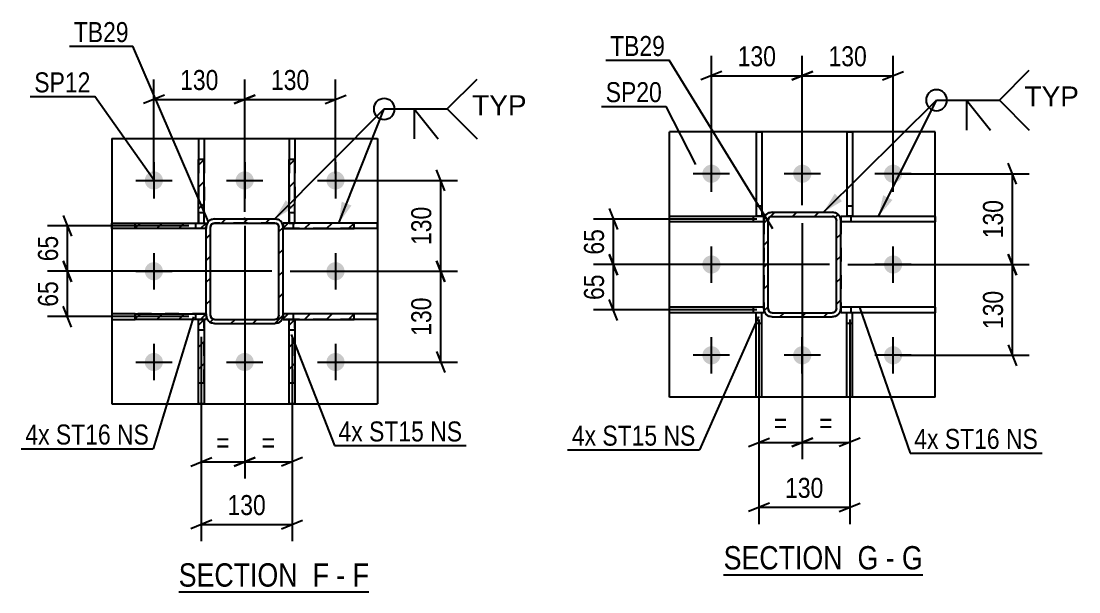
# Model space of a CAD drawing. Header units: millimetres. Extents: x 0 to 841, y 0 to 594.
# Drawn here: x 302.4 to 453.7, y 97.3 to 179 of the extents above; entities that cross this region are included whole.
import ezdxf

# ---------------------------------------------------------------- set-up
doc = ezdxf.new("R2010")
doc.units = ezdxf.units.MM
doc.linetypes.add('DXK_LINE_DOT2', pattern=[3.9198, 1.9599, -1.9599])
doc.linetypes.add('DXK_LINE_DOT3', pattern=[5.9187, 2.979, -0.9799, 0.9799, -0.9799])
doc.styles.add('Arial', font='arial.ttf', dxfattribs={"height": 0.2})
doc.styles.add('Arial Narrow', font='ARIALN.TTF', dxfattribs={"height": 0.2})

# ---------------------------------------------------------------- blocks, each defined once
blk = doc.blocks.new('Unknown-248143587-16 - 18441')
at = {"color": 6, "linetype": 'Continuous'}
blk.add_line((324.91, 97.29), (352.13, 97.29), dxfattribs=at)
at = {"color": 0, "linetype": 'Continuous'}
for points in [[(343.02, 98.04), (343.02, 101.54), (324.91, 101.54), (324.91, 98.04)], [(346.41, 98.04), (346.41, 101.54), (344.07, 101.54), (344.07, 98.04)], [(348.74, 98.04), (348.74, 101.54), (347.46, 101.54), (347.46, 98.04)], [(352.13, 98.04), (352.13, 101.54), (349.79, 101.54), (349.79, 98.04)]]:
    blk.add_wipeout(points, dxfattribs=at)
at = {"color": 7, "linetype": 'Continuous', "style": 'Arial Narrow'}
for s, p in [('SECTION ', (324.91, 98.04)), ('F', (344.07, 98.04)), ('F', (349.79, 98.04)), ('-', (347.46, 98.04))]:
    blk.add_text(s, height=3.34, dxfattribs=at).set_placement(p)
blk = doc.blocks.new('Unknown-248143587-17 - 3148')
at = {"color": 6, "linetype": 'Continuous'}
blk.add_line((402.9, 99.75), (431.4, 99.75), dxfattribs=at)
at = {"color": 0, "linetype": 'Continuous'}
for points in [[(421.01, 100.5), (421.01, 104), (402.9, 104), (402.9, 100.5)], [(425.04, 100.5), (425.04, 104), (422.06, 104), (422.06, 100.5)], [(427.37, 100.5), (427.37, 104), (426.09, 104), (426.09, 100.5)], [(431.4, 100.5), (431.4, 104), (428.42, 104), (428.42, 100.5)]]:
    blk.add_wipeout(points, dxfattribs=at)
at = {"color": 7, "linetype": 'Continuous', "style": 'Arial Narrow'}
for s, p in [('SECTION ', (402.9, 100.5)), ('G', (422.06, 100.5)), ('G', (428.42, 100.5)), ('-', (426.09, 100.5))]:
    blk.add_text(s, height=3.34, dxfattribs=at).set_placement(p)
blk = doc.blocks.new('Part-248143587-18472 - 18441')
at = {"linetype": 'Continuous'}
h = blk.add_hatch(dxfattribs=at)
h.set_pattern_fill('', scale=0.7, style=0, pattern_type=0)
h.set_pattern_definition([(45, (328.849, 150.1008), (-1.57154, 1.57154), [])])
h.paths.add_polyline_path([(328.85, 149.3), (328.85, 150.1), (318.69, 150.1), (318.69, 149.3)])
at = {"color": 2, "linetype": 'Continuous'}
for p, q in [((315.35, 149.3), (315.35, 150.1)), ((315.35, 150.1), (318.69, 150.1)), ((318.69, 150.1), (328.85, 150.1)), ((318.69, 149.3), (318.69, 150.1)), ((328.85, 150.1), (328.85, 149.3)), ((318.69, 149.3), (315.35, 149.3)), ((328.85, 149.3), (318.69, 149.3))]:
    blk.add_line(p, q, dxfattribs=at)
at = {"color": 7, "linetype": 'DXK_LINE_DOT2'}
for p, q in [((318.69, 150.1), (328.85, 150.1)), ((327.35, 149.3), (327.35, 150.1)), ((328.85, 150.1), (328.85, 149.3)), ((328.85, 149.3), (318.69, 149.3))]:
    blk.add_line(p, q, dxfattribs=at)
blk = doc.blocks.new('Part-248143587-18464 - 18441')
at = {"linetype": 'Continuous'}
h = blk.add_hatch(dxfattribs=at)
h.set_pattern_fill('', scale=0.7, style=0, pattern_type=0)
h.set_pattern_definition([(45, (339.849, 136.898), (-1.57154, 1.57154), [])])
h.paths.add_polyline_path([(339.76, 136.44), (339.85, 136.9), (339.85, 149.5), (339.76, 149.96), (339.5, 150.35), (339.11, 150.61), (338.65, 150.7), (330.05, 150.7), (329.59, 150.61), (329.2, 150.35), (328.94, 149.96), (328.85, 149.5), (328.85, 136.9), (328.94, 136.44), (329.2, 136.05), (329.59, 135.79), (330.05, 135.7), (338.65, 135.7), (339.11, 135.79), (339.5, 136.05)])
h.paths.add_polyline_path([(338.88, 136.34), (338.65, 136.3), (330.05, 136.3), (329.82, 136.34), (329.62, 136.47), (329.49, 136.67), (329.45, 136.9), (329.45, 149.5), (329.49, 149.73), (329.62, 149.92), (329.82, 150.05), (330.05, 150.1), (338.65, 150.1), (338.88, 150.05), (339.07, 149.92), (339.2, 149.73), (339.25, 149.5), (339.25, 136.9), (339.2, 136.67), (339.07, 136.47)])
blk.add_hatch(color=246, dxfattribs=at).paths.add_polyline_path([(334.35, 150.6, -1), (334.35, 150.8, -1)])
at = {"color": 7, "linetype": 'DXK_LINE_DOT2'}
for p, q in [((328.85, 149.5), (328.94, 149.96)), ((329.62, 149.92), (329.49, 149.73)), ((329.59, 150.61), (330.05, 150.7)), ((329.82, 150.05), (329.62, 149.92)), ((330.05, 150.1), (329.82, 150.05)), ((330.05, 150.7), (338.65, 150.7)), ((338.65, 150.1), (330.05, 150.1)), ((338.65, 150.7), (339.11, 150.61)), ((338.88, 150.05), (338.65, 150.1)), ((339.07, 149.92), (338.88, 150.05)), ((339.2, 149.73), (339.07, 149.92)), ((339.76, 149.96), (339.85, 149.5)), ((328.85, 136.9), (328.85, 149.5)), ((329.49, 149.73), (329.45, 149.5)), ((329.45, 136.9), (329.45, 149.5)), ((339.25, 149.5), (339.2, 149.73)), ((339.25, 136.9), (339.25, 149.5)), ((339.85, 136.9), (339.85, 149.5)), ((328.94, 136.44), (328.85, 136.9)), ((329.45, 136.9), (329.49, 136.67)), ((329.49, 136.67), (329.62, 136.47)), ((329.62, 136.47), (329.82, 136.34)), ((329.82, 136.34), (330.05, 136.3)), ((330.05, 136.3), (338.65, 136.3)), ((338.65, 136.3), (338.88, 136.34)), ((338.88, 136.34), (339.07, 136.47)), ((339.07, 136.47), (339.2, 136.67)), ((339.2, 136.67), (339.25, 136.9)), ((339.85, 136.9), (339.76, 136.44)), ((330.05, 135.7), (329.59, 135.79)), ((330.05, 135.7), (338.65, 135.7)), ((339.11, 135.79), (338.65, 135.7))]:
    blk.add_line(p, q, dxfattribs=at)
at = {"color": 2, "linetype": 'Continuous'}
for p, q in [((328.94, 149.96), (328.85, 149.5)), ((329.49, 149.73), (329.62, 149.92)), ((330.05, 150.7), (329.59, 150.61)), ((329.62, 149.92), (329.82, 150.05)), ((329.82, 150.05), (330.05, 150.1)), ((330.05, 150.7), (338.65, 150.7)), ((330.05, 150.1), (338.65, 150.1)), ((339.11, 150.61), (338.65, 150.7)), ((338.65, 150.1), (338.88, 150.05)), ((338.88, 150.05), (339.07, 149.92)), ((339.07, 149.92), (339.2, 149.73)), ((339.85, 149.5), (339.76, 149.96)), ((328.85, 136.9), (328.85, 149.5)), ((329.45, 149.5), (329.49, 149.73)), ((329.45, 136.9), (329.45, 149.5)), ((339.2, 149.73), (339.25, 149.5)), ((339.25, 136.9), (339.25, 149.5)), ((339.85, 136.9), (339.85, 149.5)), ((328.85, 136.9), (328.94, 136.44)), ((329.49, 136.67), (329.45, 136.9)), ((329.62, 136.47), (329.49, 136.67)), ((329.82, 136.34), (329.62, 136.47)), ((330.05, 136.3), (329.82, 136.34)), ((330.05, 136.3), (338.65, 136.3)), ((338.88, 136.34), (338.65, 136.3)), ((339.07, 136.47), (338.88, 136.34)), ((339.2, 136.67), (339.07, 136.47)), ((339.25, 136.9), (339.2, 136.67)), ((339.76, 136.44), (339.85, 136.9)), ((329.59, 135.79), (330.05, 135.7)), ((330.05, 135.7), (338.65, 135.7)), ((338.65, 135.7), (339.11, 135.79))]:
    blk.add_line(p, q, dxfattribs=at)
at = {"color": 246, "linetype": 'DXK_LINE_DOT2'}
blk.add_line((334.35, 150.7), (334.35, 150.7), dxfattribs=at)
at = {"color": 7, "linetype": 'DXK_LINE_DOT3'}
blk.add_line((334.35, 143.2), (334.35, 143.2), dxfattribs=at)
at = {"color": 246, "linetype": 'Continuous'}
blk.add_circle((334.35, 150.7), 0.1, dxfattribs=at)
at = {"color": 7, "linetype": 'DXK_LINE_DOT2'}
for centre, start, end in [((330.05, 149.5), 112.5, 157.5), ((338.65, 149.5), 22.5, 67.5), ((330.05, 136.9), 202.5, 247.5), ((338.65, 136.9), 292.5, 337.5)]:
    blk.add_arc(centre, 1.2, start, end, dxfattribs=at)
at = {"color": 2, "linetype": 'Continuous'}
for centre, start, end in [((330.05, 149.5), 112.5, 157.5), ((338.65, 149.5), 22.5, 67.5), ((330.05, 136.9), 202.5, 247.5), ((338.65, 136.9), 292.5, 337.5)]:
    blk.add_arc(centre, 1.2, start, end, dxfattribs=at)
blk = doc.blocks.new('Part-248143587-18467 - 18441')
at = {"linetype": 'Continuous'}
h = blk.add_hatch(dxfattribs=at)
h.set_pattern_fill('', scale=0.7, style=0, pattern_type=0)
h.set_pattern_definition([(45, (328.5334, 136.2902), (-1.57154, 1.57154), [])])
h.paths.add_polyline_path([(328.53, 127.19), (328.53, 136.29), (327.73, 136.29), (327.73, 127.19)])
at = {"color": 7, "linetype": 'DXK_LINE_DOT2'}
for p, q in [((327.73, 134.79), (327.73, 136.29)), ((327.73, 136.29), (328.53, 136.29)), ((328.53, 127.19), (328.53, 136.29)), ((327.73, 134.79), (328.53, 134.79)), ((327.73, 127.19), (327.73, 134.79))]:
    blk.add_line(p, q, dxfattribs=at)
at = {"color": 2, "linetype": 'Continuous'}
for p, q in [((327.73, 127.19), (327.73, 136.29)), ((327.73, 136.29), (328.53, 136.29)), ((328.53, 136.29), (328.53, 127.19)), ((327.73, 124.2), (327.73, 127.19)), ((328.53, 127.19), (327.73, 127.19)), ((328.53, 127.19), (328.53, 124.2)), ((328.53, 124.2), (327.73, 124.2))]:
    blk.add_line(p, q, dxfattribs=at)
blk = doc.blocks.new('Part-248143587-18468 - 18441')
at = {"linetype": 'Continuous'}
h = blk.add_hatch(dxfattribs=at)
h.set_pattern_fill('', scale=0.7, style=0, pattern_type=0)
h.set_pattern_definition([(45, (341.5328, 136.2902), (-1.57154, 1.57154), [])])
h.paths.add_polyline_path([(341.53, 127.19), (341.53, 136.29), (340.73, 136.29), (340.73, 127.19)])
at = {"color": 7, "linetype": 'DXK_LINE_DOT2'}
for p, q in [((340.73, 134.79), (340.73, 136.29)), ((340.73, 136.29), (341.53, 136.29)), ((341.53, 127.19), (341.53, 136.29)), ((340.73, 134.79), (341.53, 134.79)), ((340.73, 127.19), (340.73, 134.79))]:
    blk.add_line(p, q, dxfattribs=at)
at = {"color": 2, "linetype": 'Continuous'}
for p, q in [((340.73, 127.19), (340.73, 136.29)), ((340.73, 136.29), (341.53, 136.29)), ((341.53, 136.29), (341.53, 127.19)), ((340.73, 124.2), (340.73, 127.19)), ((341.53, 127.19), (340.73, 127.19)), ((341.53, 127.19), (341.53, 124.2)), ((341.53, 124.2), (340.73, 124.2))]:
    blk.add_line(p, q, dxfattribs=at)
blk = doc.blocks.new('Part-248143587-18469 - 18441')
at = {"linetype": 'Continuous'}
h = blk.add_hatch(dxfattribs=at)
h.set_pattern_fill('', scale=0.7, style=0, pattern_type=0)
h.set_pattern_definition([(45, (328.5338, 159.2023), (-1.57154, 1.57154), [])])
h.paths.add_polyline_path([(328.53, 150.09), (328.53, 159.2), (327.73, 159.2), (327.73, 150.09)])
at = {"color": 2, "linetype": 'Continuous'}
for p, q in [((327.73, 162.2), (327.73, 159.2)), ((327.73, 162.2), (328.53, 162.2)), ((328.53, 162.2), (328.53, 159.2)), ((327.73, 150.09), (327.73, 159.2)), ((328.53, 159.2), (327.73, 159.2)), ((328.53, 150.09), (328.53, 159.2)), ((327.73, 150.09), (328.53, 150.09))]:
    blk.add_line(p, q, dxfattribs=at)
at = {"color": 7, "linetype": 'DXK_LINE_DOT2'}
for p, q in [((327.73, 159.2), (327.73, 150.09)), ((328.53, 159.2), (328.53, 151.59)), ((327.73, 151.59), (328.53, 151.59)), ((328.53, 150.09), (328.53, 151.59)), ((327.73, 150.09), (328.53, 150.09))]:
    blk.add_line(p, q, dxfattribs=at)
blk = doc.blocks.new('Part-248143587-18470 - 18441')
at = {"linetype": 'Continuous'}
h = blk.add_hatch(dxfattribs=at)
h.set_pattern_fill('', scale=0.7, style=0, pattern_type=0)
h.set_pattern_definition([(45, (341.5332, 159.2023), (-1.57154, 1.57154), [])])
h.paths.add_polyline_path([(341.53, 150.09), (341.53, 159.2), (340.73, 159.2), (340.73, 150.09)])
at = {"color": 2, "linetype": 'Continuous'}
for p, q in [((340.73, 162.2), (340.73, 159.2)), ((340.73, 162.2), (341.53, 162.2)), ((341.53, 162.2), (341.53, 159.2)), ((340.73, 150.09), (340.73, 159.2)), ((341.53, 159.2), (340.73, 159.2)), ((341.53, 150.09), (341.53, 159.2)), ((340.73, 150.09), (341.53, 150.09))]:
    blk.add_line(p, q, dxfattribs=at)
at = {"color": 7, "linetype": 'DXK_LINE_DOT2'}
for p, q in [((340.73, 159.2), (340.73, 150.09)), ((341.53, 159.2), (341.53, 151.59)), ((340.73, 151.59), (341.53, 151.59)), ((341.53, 150.09), (341.53, 151.59)), ((340.73, 150.09), (341.53, 150.09))]:
    blk.add_line(p, q, dxfattribs=at)
blk = doc.blocks.new('Part-248143587-18471 - 18441')
at = {"linetype": 'Continuous'}
h = blk.add_hatch(dxfattribs=at)
h.set_pattern_fill('', scale=0.7, style=0, pattern_type=0)
h.set_pattern_definition([(45, (328.849, 137.1008), (-1.57154, 1.57154), [])])
h.paths.add_polyline_path([(328.85, 136.3), (328.85, 137.1), (318.69, 137.1), (318.69, 136.3)])
at = {"color": 2, "linetype": 'Continuous'}
for p, q in [((318.69, 137.1), (315.35, 137.1)), ((315.35, 137.1), (315.35, 136.3)), ((315.35, 136.3), (318.69, 136.3)), ((318.69, 137.1), (328.85, 137.1)), ((318.69, 136.3), (318.69, 137.1)), ((328.85, 136.3), (318.69, 136.3)), ((328.85, 137.1), (328.85, 136.3))]:
    blk.add_line(p, q, dxfattribs=at)
at = {"color": 7, "linetype": 'DXK_LINE_DOT2'}
for p, q in [((328.85, 137.1), (318.69, 137.1)), ((328.85, 136.3), (318.69, 136.3)), ((327.35, 136.3), (327.35, 137.1)), ((328.85, 137.1), (328.85, 136.3))]:
    blk.add_line(p, q, dxfattribs=at)
blk = doc.blocks.new('Part-248143587-18473 - 18441')
at = {"linetype": 'Continuous'}
h = blk.add_hatch(dxfattribs=at)
h.set_pattern_fill('', scale=0.7, style=0, pattern_type=0)
h.set_pattern_definition([(45, (350.0064, 137.1005), (-1.57154, 1.57154), [])])
h.paths.add_polyline_path([(350.01, 136.3), (350.01, 137.1), (339.85, 137.1), (339.85, 136.3)])
at = {"color": 7, "linetype": 'DXK_LINE_DOT2'}
for p, q in [((350.01, 137.1), (339.85, 137.1)), ((339.85, 137.1), (339.85, 136.3)), ((350.01, 136.3), (339.85, 136.3)), ((341.35, 136.3), (341.35, 137.1))]:
    blk.add_line(p, q, dxfattribs=at)
at = {"color": 2, "linetype": 'Continuous'}
for p, q in [((350.01, 137.1), (339.85, 137.1)), ((339.85, 137.1), (339.85, 136.3)), ((339.85, 136.3), (350.01, 136.3)), ((353.35, 137.1), (350.01, 137.1)), ((350.01, 136.3), (350.01, 137.1)), ((353.35, 136.3), (350.01, 136.3)), ((353.35, 136.3), (353.35, 137.1))]:
    blk.add_line(p, q, dxfattribs=at)
blk = doc.blocks.new('Part-248143587-18474 - 18441')
at = {"linetype": 'Continuous'}
h = blk.add_hatch(dxfattribs=at)
h.set_pattern_fill('', scale=0.7, style=0, pattern_type=0)
h.set_pattern_definition([(45, (350.0064, 150.1005), (-1.57154, 1.57154), [])])
h.paths.add_polyline_path([(350.01, 149.3), (350.01, 150.1), (339.85, 150.1), (339.85, 149.3)])
at = {"color": 7, "linetype": 'DXK_LINE_DOT2'}
for p, q in [((350.01, 150.1), (339.85, 150.1)), ((339.85, 150.1), (339.85, 149.3)), ((341.35, 149.3), (341.35, 150.1)), ((350.01, 149.3), (339.85, 149.3))]:
    blk.add_line(p, q, dxfattribs=at)
at = {"color": 2, "linetype": 'Continuous'}
for p, q in [((350.01, 150.1), (339.85, 150.1)), ((339.85, 150.1), (339.85, 149.3)), ((353.35, 150.1), (350.01, 150.1)), ((350.01, 149.3), (350.01, 150.1)), ((353.35, 149.3), (353.35, 150.1)), ((339.85, 149.3), (350.01, 149.3)), ((353.35, 149.3), (350.01, 149.3))]:
    blk.add_line(p, q, dxfattribs=at)
blk = doc.blocks.new('Part-248143587-18476 - 18441')
at = {"color": 2, "linetype": 'Continuous'}
for p, q in [((315.35, 162.2), (353.35, 162.2)), ((315.35, 162.2), (315.35, 124.2)), ((353.35, 162.2), (353.35, 124.2)), ((315.35, 124.2), (353.35, 124.2))]:
    blk.add_line(p, q, dxfattribs=at)
blk = doc.blocks.new('Bolt-248143587-18565 - 18441')
at = {"linetype": 'Continuous'}
for points in [[(322.65, 156.2, -1), (320.05, 156.2, -1)], [(335.65, 156.2, -1), (333.05, 156.2, -1)], [(348.65, 156.2, -1), (346.05, 156.2, -1)], [(322.65, 143.2, -1), (320.05, 143.2, -1)], [(348.65, 143.2, -1), (346.05, 143.2, -1)], [(322.65, 130.2, -1), (320.05, 130.2, -1)], [(335.65, 130.2, -1), (333.05, 130.2, -1)], [(348.65, 130.2, -1), (346.05, 130.2, -1)]]:
    blk.add_hatch(color=1, dxfattribs=at).paths.add_polyline_path(points)
at = {"color": 1, "linetype": 'Continuous'}
for p, q in [((321.35, 158.8), (321.35, 153.6)), ((334.35, 158.8), (334.35, 153.6)), ((347.35, 158.8), (347.35, 153.6)), ((318.75, 156.2), (323.95, 156.2)), ((331.75, 156.2), (336.95, 156.2)), ((344.75, 156.2), (349.95, 156.2)), ((321.35, 145.8), (321.35, 140.6)), ((347.35, 145.8), (347.35, 140.6)), ((318.75, 143.2), (323.95, 143.2)), ((344.75, 143.2), (349.95, 143.2)), ((321.35, 132.8), (321.35, 127.6)), ((334.35, 132.8), (334.35, 127.6)), ((347.35, 132.8), (347.35, 127.6)), ((318.75, 130.2), (323.95, 130.2)), ((331.75, 130.2), (336.95, 130.2)), ((344.75, 130.2), (349.95, 130.2))]:
    blk.add_line(p, q, dxfattribs=at)
blk = doc.blocks.new('Part-248143587-3192 - 3148')
at = {"color": 2, "linetype": 'Continuous'}
for p, q in [((420.54, 125.17), (420.54, 137.27)), ((420.54, 137.27), (421.34, 137.27)), ((421.34, 125.17), (421.34, 137.27)), ((420.54, 125.16), (420.54, 125.16)), ((421.34, 125.16), (420.54, 125.16)), ((421.34, 125.16), (421.34, 125.16))]:
    blk.add_line(p, q, dxfattribs=at)
at = {"color": 7, "linetype": 'DXK_LINE_DOT2'}
for p, q in [((420.54, 135.77), (421.34, 135.77)), ((420.54, 125.16), (420.54, 125.17)), ((421.34, 125.16), (421.34, 125.17))]:
    blk.add_line(p, q, dxfattribs=at)
blk = doc.blocks.new('Bolt-248143587-3152 - 3148')
at = {"linetype": 'Continuous'}
for points in [[(399.85, 157.16, -1), (402.45, 157.16, -1)], [(412.85, 157.16, -1), (415.45, 157.16, -1)], [(425.85, 157.16, -1), (428.45, 157.16, -1)], [(399.85, 144.16, -1), (402.45, 144.16, -1)], [(425.85, 144.16, -1), (428.45, 144.16, -1)], [(399.85, 131.16, -1), (402.45, 131.16, -1)], [(412.85, 131.16, -1), (415.45, 131.16, -1)], [(425.85, 131.16, -1), (428.45, 131.16, -1)]]:
    blk.add_hatch(color=1, dxfattribs=at).paths.add_polyline_path(points)
at = {"color": 1, "linetype": 'Continuous'}
for p, q in [((401.15, 154.56), (401.15, 159.76)), ((414.15, 154.56), (414.15, 159.76)), ((427.15, 154.56), (427.15, 159.76)), ((403.75, 157.16), (398.55, 157.16)), ((416.75, 157.16), (411.55, 157.16)), ((429.75, 157.16), (424.55, 157.16)), ((401.15, 141.56), (401.15, 146.76)), ((427.15, 141.56), (427.15, 146.76)), ((403.75, 144.16), (398.55, 144.16)), ((429.75, 144.16), (424.55, 144.16)), ((401.15, 128.56), (401.15, 133.76)), ((414.15, 128.56), (414.15, 133.76)), ((427.15, 128.56), (427.15, 133.76)), ((403.75, 131.16), (398.55, 131.16)), ((416.75, 131.16), (411.55, 131.16)), ((429.75, 131.16), (424.55, 131.16))]:
    blk.add_line(p, q, dxfattribs=at)
blk = doc.blocks.new('Part-248143587-3187 - 3148')
at = {"color": 7, "linetype": 'DXK_LINE_DOT2'}
for p, q in [((395.15, 150.26), (395.15, 151.06)), ((395.15, 151.06), (395.16, 151.06)), ((395.16, 151.06), (395.15, 151.06)), ((395.16, 150.26), (395.15, 150.26)), ((395.15, 150.26), (395.16, 150.26)), ((407.15, 150.26), (407.15, 151.06)), ((408.65, 150.46), (408.65, 150.26))]:
    blk.add_line(p, q, dxfattribs=at)
at = {"color": 2, "linetype": 'Continuous'}
for p, q in [((408.65, 151.06), (395.16, 151.06)), ((408.65, 150.26), (395.16, 150.26)), ((408.65, 150.46), (408.65, 151.06))]:
    blk.add_line(p, q, dxfattribs=at)
blk = doc.blocks.new('Part-248143587-3175 - 3148')
at = {"color": 2, "linetype": 'Continuous'}
for p, q in [((395.15, 125.16), (395.15, 163.16)), ((433.15, 163.16), (395.15, 163.16)), ((433.15, 125.16), (433.15, 163.16)), ((433.15, 125.16), (395.15, 125.16))]:
    blk.add_line(p, q, dxfattribs=at)
blk = doc.blocks.new('Part-248143587-3180 - 3148')
at = {"color": 2, "linetype": 'Continuous'}
for p, q in [((433.14, 138.06), (419.65, 138.06)), ((419.65, 137.87), (419.65, 137.26)), ((420.54, 137.26), (419.65, 137.26)), ((433.14, 137.26), (421.34, 137.26))]:
    blk.add_line(p, q, dxfattribs=at)
at = {"color": 7, "linetype": 'DXK_LINE_DOT2'}
for p, q in [((419.65, 138.06), (419.65, 137.87)), ((421.15, 137.26), (421.15, 138.06)), ((433.14, 138.06), (433.15, 138.06)), ((433.15, 138.06), (433.14, 138.06)), ((433.15, 138.06), (433.15, 137.26)), ((421.34, 137.26), (420.54, 137.26)), ((433.15, 137.26), (433.14, 137.26)), ((433.15, 137.26), (433.14, 137.26))]:
    blk.add_line(p, q, dxfattribs=at)
blk = doc.blocks.new('Part-248143587-3185 - 3148')
at = {"color": 2, "linetype": 'Continuous'}
for p, q in [((433.14, 151.06), (419.65, 151.06)), ((419.65, 151.06), (419.65, 150.46)), ((433.14, 150.26), (419.65, 150.26))]:
    blk.add_line(p, q, dxfattribs=at)
at = {"color": 7, "linetype": 'DXK_LINE_DOT2'}
for p, q in [((419.65, 150.46), (419.65, 150.26)), ((421.15, 150.26), (421.15, 151.06)), ((433.14, 151.06), (433.15, 151.06)), ((433.15, 151.06), (433.14, 151.06)), ((433.15, 150.26), (433.14, 150.26)), ((433.15, 150.26), (433.14, 150.26)), ((433.15, 151.06), (433.15, 150.26))]:
    blk.add_line(p, q, dxfattribs=at)
blk = doc.blocks.new('Part-248143587-3186 - 3148')
at = {"color": 7, "linetype": 'DXK_LINE_DOT2'}
for p, q in [((395.15, 137.26), (395.15, 138.06)), ((395.15, 138.06), (395.16, 138.06)), ((395.16, 138.06), (395.15, 138.06)), ((407.15, 137.26), (407.15, 138.06)), ((408.65, 137.86), (408.65, 138.06)), ((395.15, 137.26), (395.16, 137.26)), ((395.16, 137.26), (395.15, 137.26)), ((408.34, 137.26), (407.54, 137.26))]:
    blk.add_line(p, q, dxfattribs=at)
at = {"color": 2, "linetype": 'Continuous'}
for p, q in [((408.65, 138.06), (395.16, 138.06)), ((408.65, 137.86), (408.65, 137.26)), ((407.54, 137.26), (395.16, 137.26)), ((408.65, 137.26), (408.34, 137.26))]:
    blk.add_line(p, q, dxfattribs=at)
blk = doc.blocks.new('Part-248143587-3193 - 3148')
at = {"color": 2, "linetype": 'Continuous'}
for p, q in [((407.54, 125.17), (407.54, 137.27)), ((407.54, 137.27), (408.34, 137.27)), ((408.34, 125.17), (408.34, 137.27)), ((407.54, 125.16), (407.54, 125.16)), ((408.34, 125.16), (407.54, 125.16)), ((408.34, 125.16), (408.34, 125.16))]:
    blk.add_line(p, q, dxfattribs=at)
at = {"color": 7, "linetype": 'DXK_LINE_DOT2'}
for p, q in [((407.54, 135.77), (408.34, 135.77)), ((407.54, 125.16), (407.54, 125.17)), ((408.34, 125.16), (408.34, 125.17))]:
    blk.add_line(p, q, dxfattribs=at)
blk = doc.blocks.new('Part-248143587-3198 - 3148')
at = {"color": 7, "linetype": 'DXK_LINE_DOT2'}
for p, q in [((420.54, 163.15), (420.54, 163.16)), ((420.54, 163.16), (421.34, 163.16)), ((420.54, 163.16), (420.54, 163.15)), ((421.34, 163.15), (421.34, 163.16)), ((421.34, 163.16), (421.34, 163.15)), ((420.54, 152.57), (421.34, 152.57))]:
    blk.add_line(p, q, dxfattribs=at)
at = {"color": 2, "linetype": 'Continuous'}
for p, q in [((420.54, 163.15), (420.54, 151.07)), ((421.34, 163.15), (421.34, 151.07)), ((421.34, 151.07), (420.54, 151.07))]:
    blk.add_line(p, q, dxfattribs=at)
blk = doc.blocks.new('Part-248143587-3199 - 3148')
at = {"color": 7, "linetype": 'DXK_LINE_DOT2'}
for p, q in [((407.54, 163.15), (407.54, 163.16)), ((407.54, 163.16), (408.34, 163.16)), ((407.54, 163.16), (407.54, 163.15)), ((408.34, 163.15), (408.34, 163.16)), ((408.34, 163.16), (408.34, 163.15)), ((407.54, 152.57), (408.34, 152.57))]:
    blk.add_line(p, q, dxfattribs=at)
at = {"color": 2, "linetype": 'Continuous'}
for p, q in [((407.54, 163.15), (407.54, 151.07)), ((408.34, 163.15), (408.34, 151.07)), ((408.34, 151.07), (407.54, 151.07))]:
    blk.add_line(p, q, dxfattribs=at)
blk = doc.blocks.new('Part-248143587-3223 - 3148')
at = {"linetype": 'Continuous'}
h = blk.add_hatch(dxfattribs=at)
h.set_pattern_fill('', scale=0.7, style=0, pattern_type=0)
h.set_pattern_definition([(45, (419.3003, 151.3106), (-1.57154, 1.57154), [])])
h.paths.add_polyline_path([(419.56, 150.92), (419.3, 151.31), (418.91, 151.57), (418.45, 151.66), (409.85, 151.66), (409.39, 151.57), (409, 151.31), (408.74, 150.92), (408.65, 150.46), (408.65, 137.86), (408.74, 137.4), (409, 137.01), (409.39, 136.75), (409.85, 136.66), (418.45, 136.66), (418.91, 136.75), (419.3, 137.01), (419.56, 137.4), (419.65, 137.86), (419.65, 150.46)])
h.paths.add_polyline_path([(419.05, 137.86), (419.01, 137.63), (418.88, 137.44), (418.68, 137.31), (418.45, 137.26), (409.85, 137.26), (409.62, 137.31), (409.43, 137.44), (409.3, 137.63), (409.25, 137.86), (409.25, 150.46), (409.3, 150.69), (409.43, 150.89), (409.62, 151.02), (409.85, 151.06), (418.45, 151.06), (418.68, 151.02), (418.88, 150.89), (419.01, 150.69), (419.05, 150.46)])
at = {"color": 7, "linetype": 'DXK_LINE_DOT2'}
for p, q in [((409.39, 151.57), (409.85, 151.66)), ((409.85, 151.66), (418.45, 151.66)), ((418.45, 151.66), (418.91, 151.57)), ((408.65, 150.46), (408.74, 150.92)), ((408.65, 150.46), (408.65, 137.86)), ((409.3, 150.69), (409.25, 150.46)), ((409.25, 137.86), (409.25, 150.46)), ((409.43, 150.89), (409.3, 150.69)), ((409.62, 151.02), (409.43, 150.89)), ((409.85, 151.06), (409.62, 151.02)), ((409.85, 151.06), (418.45, 151.06)), ((418.68, 151.02), (418.45, 151.06)), ((418.88, 150.89), (418.68, 151.02)), ((419.01, 150.69), (418.88, 150.89)), ((419.05, 150.46), (419.01, 150.69)), ((419.05, 137.86), (419.05, 150.46)), ((419.56, 150.92), (419.65, 150.46)), ((419.65, 150.46), (419.65, 137.86)), ((408.74, 137.4), (408.65, 137.86)), ((409.25, 137.86), (409.3, 137.63)), ((419.01, 137.63), (419.05, 137.86)), ((419.65, 137.86), (419.56, 137.4)), ((409.3, 137.63), (409.43, 137.44)), ((409.85, 136.66), (409.39, 136.75)), ((409.43, 137.44), (409.62, 137.31)), ((409.62, 137.31), (409.85, 137.26)), ((409.85, 137.26), (418.45, 137.26)), ((409.85, 136.66), (418.45, 136.66)), ((418.45, 137.26), (418.68, 137.31)), ((418.91, 136.75), (418.45, 136.66)), ((418.68, 137.31), (418.88, 137.44)), ((418.88, 137.44), (419.01, 137.63))]:
    blk.add_line(p, q, dxfattribs=at)
at = {"color": 2, "linetype": 'Continuous'}
for p, q in [((409.85, 151.66), (409.39, 151.57)), ((409.85, 151.66), (418.45, 151.66)), ((418.91, 151.57), (418.45, 151.66)), ((408.74, 150.92), (408.65, 150.46)), ((408.65, 137.86), (408.65, 150.46)), ((409.25, 150.46), (409.3, 150.69)), ((409.25, 137.86), (409.25, 150.46)), ((409.3, 150.69), (409.43, 150.89)), ((409.43, 150.89), (409.62, 151.02)), ((409.62, 151.02), (409.85, 151.06)), ((409.85, 151.06), (418.45, 151.06)), ((418.45, 151.06), (418.68, 151.02)), ((418.68, 151.02), (418.88, 150.89)), ((418.88, 150.89), (419.01, 150.69)), ((419.01, 150.69), (419.05, 150.46)), ((419.05, 137.86), (419.05, 150.46)), ((419.65, 150.46), (419.56, 150.92)), ((419.65, 137.86), (419.65, 150.46)), ((408.65, 137.86), (408.74, 137.4)), ((409.3, 137.63), (409.25, 137.86)), ((419.05, 137.86), (419.01, 137.63)), ((419.56, 137.4), (419.65, 137.86)), ((409.43, 137.44), (409.3, 137.63)), ((409.39, 136.75), (409.85, 136.66)), ((409.62, 137.31), (409.43, 137.44)), ((409.85, 137.26), (409.62, 137.31)), ((409.85, 137.26), (418.45, 137.26)), ((409.85, 136.66), (418.45, 136.66)), ((418.68, 137.31), (418.45, 137.26)), ((418.45, 136.66), (418.91, 136.75)), ((418.88, 137.44), (418.68, 137.31)), ((419.01, 137.63), (418.88, 137.44))]:
    blk.add_line(p, q, dxfattribs=at)
at = {"color": 7, "linetype": 'DXK_LINE_DOT3'}
blk.add_line((414.15, 144.16), (414.15, 144.16), dxfattribs=at)
at = {"color": 7, "linetype": 'DXK_LINE_DOT2'}
for centre, start, end in [((409.85, 150.46), 112.5, 157.5), ((418.45, 150.46), 22.5, 67.5), ((409.85, 137.86), 202.5, 247.5), ((418.45, 137.86), 292.5, 337.5)]:
    blk.add_arc(centre, 1.2, start, end, dxfattribs=at)
at = {"color": 2, "linetype": 'Continuous'}
for centre, start, end in [((409.85, 150.46), 112.5, 157.5), ((418.45, 150.46), 22.5, 67.5), ((409.85, 137.86), 202.5, 247.5), ((418.45, 137.86), 292.5, 337.5)]:
    blk.add_arc(centre, 1.2, start, end, dxfattribs=at)
blk = doc.blocks.new('StraightDimension-248143587-19122 - 18441')
at = {"color": 7, "linetype": 'Continuous'}
for p, q in [((328.13, 133.79), (328.13, 104.54)), ((341.13, 133.79), (341.13, 104.54)), ((329.63, 107.54), (326.63, 106.34)), ((339.63, 106.34), (342.63, 107.54)), ((328.13, 106.94), (341.13, 106.94))]:
    blk.add_line(p, q, dxfattribs=at)
at = {"color": 0}
blk.add_wipeout([(337.98, 107.69), (337.98, 111.89), (331.29, 111.89), (331.29, 107.69)], dxfattribs=at)
at = {"color": 3, "style": 'Arial Narrow'}
blk.add_text('130', height=2.863, dxfattribs=at).set_placement((331.89, 108.29))
blk = doc.blocks.new('StraightDimension-248143587-20510 - 18441')
at = {"color": 7, "linetype": 'Continuous'}
for p, q in [((321.35, 157.2), (321.35, 170.65)), ((334.35, 151.7), (334.35, 170.65)), ((322.85, 168.4), (319.85, 167.2)), ((332.85, 167.2), (335.85, 168.4)), ((321.35, 167.8), (334.35, 167.8))]:
    blk.add_line(p, q, dxfattribs=at)
at = {"color": 0}
blk.add_wipeout([(331.19, 168.55), (331.19, 172.75), (324.51, 172.75), (324.51, 168.55)], dxfattribs=at)
at = {"color": 3, "style": 'Arial Narrow'}
blk.add_text('130', height=2.863, dxfattribs=at).set_placement((325.11, 169.15))
blk = doc.blocks.new('StraightDimension-248143587-18937 - 18441')
at = {"color": 7, "linetype": 'Continuous'}
for p, q in [((308.38, 151.2), (309.58, 148.2)), ((326.35, 149.7), (306.13, 149.7)), ((308.98, 143.2), (308.98, 149.7)), ((309.58, 141.7), (308.38, 144.7)), ((338.25, 143.2), (306.13, 143.2))]:
    blk.add_line(p, q, dxfattribs=at)
at = {"color": 0}
blk.add_wipeout([(308.23, 148.88), (304.03, 148.88), (304.03, 144.02), (308.23, 144.02)], dxfattribs=at)
at = {"color": 3, "style": 'Arial Narrow'}
blk.add_text('65', height=2.863, rotation=90.0002, dxfattribs=at).set_placement((307.63, 144.62))
blk = doc.blocks.new('StraightDimension-248143587-18938 - 18441')
at = {"color": 7, "linetype": 'Continuous'}
for p, q in [((308.38, 144.7), (309.58, 141.7)), ((338.25, 143.2), (306.13, 143.2)), ((308.98, 136.7), (308.98, 143.2)), ((309.58, 135.2), (308.38, 138.2)), ((326.35, 136.7), (306.13, 136.7))]:
    blk.add_line(p, q, dxfattribs=at)
at = {"color": 0}
blk.add_wipeout([(308.23, 142.38), (304.03, 142.38), (304.03, 137.52), (308.23, 137.52)], dxfattribs=at)
at = {"color": 3, "style": 'Arial Narrow'}
blk.add_text('65', height=2.863, rotation=90.0002, dxfattribs=at).set_placement((307.63, 138.12))
blk = doc.blocks.new('StraightDimension-248143587-18951 - 18441')
at = {"color": 7, "linetype": 'Continuous'}
for p, q in [((363, 154.7), (361.8, 157.7)), ((348.35, 156.2), (364.8, 156.2)), ((362.4, 143.2), (362.4, 156.2)), ((361.8, 144.7), (363, 141.7)), ((340.85, 143.2), (364.8, 143.2))]:
    blk.add_line(p, q, dxfattribs=at)
at = {"color": 0}
blk.add_wipeout([(361.65, 153.04), (357.45, 153.04), (357.45, 146.36), (361.65, 146.36)], dxfattribs=at)
at = {"color": 3, "style": 'Arial Narrow'}
blk.add_text('130', height=2.863, rotation=90.0002, dxfattribs=at).set_placement((361.05, 146.96))
blk = doc.blocks.new('StraightDimension-248143587-18952 - 18441')
at = {"color": 7, "linetype": 'Continuous'}
for p, q in [((363, 141.7), (361.8, 144.7)), ((340.85, 143.2), (364.8, 143.2)), ((362.4, 130.2), (362.4, 143.2)), ((361.8, 131.7), (363, 128.7)), ((348.35, 130.2), (364.8, 130.2))]:
    blk.add_line(p, q, dxfattribs=at)
at = {"color": 0}
blk.add_wipeout([(361.65, 140.04), (357.45, 140.04), (357.45, 133.36), (361.65, 133.36)], dxfattribs=at)
at = {"color": 3, "style": 'Arial Narrow'}
blk.add_text('130', height=2.863, rotation=90.0002, dxfattribs=at).set_placement((361.05, 133.96))
blk = doc.blocks.new('StraightDimension-248143587-20509 - 18441')
at = {"color": 7, "linetype": 'Continuous'}
for p, q in [((334.35, 151.7), (334.35, 170.65)), ((347.35, 157.2), (347.35, 170.65)), ((335.85, 168.4), (332.85, 167.2)), ((345.85, 167.2), (348.85, 168.4)), ((334.35, 167.8), (347.35, 167.8))]:
    blk.add_line(p, q, dxfattribs=at)
at = {"color": 0}
blk.add_wipeout([(344.19, 168.55), (344.19, 172.75), (337.51, 172.75), (337.51, 168.55)], dxfattribs=at)
at = {"color": 3, "style": 'Arial Narrow'}
blk.add_text('130', height=2.863, dxfattribs=at).set_placement((338.11, 169.15))
blk = doc.blocks.new('StraightDimension-248143587-20534 - 18441')
at = {"color": 7, "linetype": 'Continuous'}
for p, q in [((334.35, 149.7), (334.35, 113.51)), ((341.13, 133.79), (341.13, 113.51)), ((332.85, 115.31), (335.85, 116.51)), ((334.35, 115.91), (341.13, 115.91)), ((342.63, 116.51), (339.63, 115.31))]:
    blk.add_line(p, q, dxfattribs=at)
at = {"color": 0}
blk.add_wipeout([(339.3, 116.66), (339.3, 120.86), (336.18, 120.86), (336.18, 116.66)], dxfattribs=at)
at = {"color": 3, "style": 'Arial Narrow'}
blk.add_text('=', height=2.86, dxfattribs=at).set_placement((336.78, 117.26))
blk = doc.blocks.new('StraightDimension-248143587-20535 - 18441')
at = {"color": 7, "linetype": 'Continuous'}
for p, q in [((334.35, 149.7), (334.35, 113.51)), ((328.13, 133.79), (328.13, 113.51)), ((326.63, 115.31), (329.63, 116.51)), ((328.13, 115.91), (334.35, 115.91)), ((335.85, 116.51), (332.85, 115.31))]:
    blk.add_line(p, q, dxfattribs=at)
at = {"color": 0}
blk.add_wipeout([(332.8, 116.66), (332.8, 120.86), (329.68, 120.86), (329.68, 116.66)], dxfattribs=at)
at = {"color": 3, "style": 'Arial Narrow'}
blk.add_text('=', height=2.86, dxfattribs=at).set_placement((330.28, 117.26))
blk = doc.blocks.new('StraightDimension-248143587-3283 - 3148')
at = {"color": 7, "linetype": 'Continuous'}
for p, q in [((444.83, 155.66), (443.63, 158.66)), ((428.15, 157.16), (446.63, 157.16)), ((444.23, 144.16), (444.23, 157.16)), ((443.63, 145.66), (444.83, 142.66)), ((420.65, 144.16), (446.63, 144.16))]:
    blk.add_line(p, q, dxfattribs=at)
at = {"color": 0}
blk.add_wipeout([(443.48, 154), (439.28, 154), (439.28, 147.32), (443.48, 147.32)], dxfattribs=at)
at = {"color": 3, "style": 'Arial Narrow'}
blk.add_text('130', height=2.863, rotation=90.0002, dxfattribs=at).set_placement((442.88, 147.92))
blk = doc.blocks.new('StraightDimension-248143587-3336 - 3148')
at = {"color": 7, "linetype": 'Continuous'}
for p, q in [((414.15, 150.06), (414.15, 116.29)), ((420.94, 136.27), (420.94, 116.29)), ((412.65, 118.09), (415.65, 119.29)), ((414.15, 118.69), (420.94, 118.69)), ((422.44, 119.29), (419.44, 118.09))]:
    blk.add_line(p, q, dxfattribs=at)
at = {"color": 0}
blk.add_wipeout([(419.1, 119.44), (419.1, 123.64), (415.98, 123.64), (415.98, 119.44)], dxfattribs=at)
at = {"color": 3, "style": 'Arial Narrow'}
blk.add_text('=', height=2.86, dxfattribs=at).set_placement((416.58, 120.04))
blk = doc.blocks.new('StraightDimension-248143587-3273 - 3148')
at = {"color": 7, "linetype": 'Continuous'}
for p, q in [((444.83, 142.66), (443.63, 145.66)), ((420.65, 144.16), (446.63, 144.16)), ((444.23, 131.16), (444.23, 144.16)), ((443.63, 132.66), (444.83, 129.66)), ((428.15, 131.16), (446.63, 131.16))]:
    blk.add_line(p, q, dxfattribs=at)
at = {"color": 0}
blk.add_wipeout([(443.48, 141), (439.28, 141), (439.28, 134.32), (443.48, 134.32)], dxfattribs=at)
at = {"color": 3, "style": 'Arial Narrow'}
blk.add_text('130', height=2.863, rotation=90.0002, dxfattribs=at).set_placement((442.88, 134.92))
blk = doc.blocks.new('StraightDimension-248143587-3311 - 3148')
at = {"color": 7, "linetype": 'Continuous'}
for p, q in [((414.15, 152.66), (414.15, 174.05)), ((427.15, 158.16), (427.15, 174.05)), ((415.65, 171.8), (412.65, 170.6)), ((414.15, 171.2), (427.15, 171.2)), ((425.65, 170.6), (428.65, 171.8))]:
    blk.add_line(p, q, dxfattribs=at)
at = {"color": 0}
blk.add_wipeout([(423.99, 171.95), (423.99, 176.15), (417.31, 176.15), (417.31, 171.95)], dxfattribs=at)
at = {"color": 3, "style": 'Arial Narrow'}
blk.add_text('130', height=2.863, dxfattribs=at).set_placement((417.91, 172.55))
blk = doc.blocks.new('StraightDimension-248143587-3319 - 3148')
at = {"color": 7, "linetype": 'Continuous'}
for p, q in [((401.15, 158.16), (401.15, 174.05)), ((414.15, 152.66), (414.15, 174.05)), ((402.65, 171.8), (399.65, 170.6)), ((401.15, 171.2), (414.15, 171.2)), ((412.65, 170.6), (415.65, 171.8))]:
    blk.add_line(p, q, dxfattribs=at)
at = {"color": 0}
blk.add_wipeout([(410.99, 171.95), (410.99, 176.15), (404.31, 176.15), (404.31, 171.95)], dxfattribs=at)
at = {"color": 3, "style": 'Arial Narrow'}
blk.add_text('130', height=2.863, dxfattribs=at).set_placement((404.91, 172.55))
blk = doc.blocks.new('StraightDimension-248143587-3328 - 3148')
at = {"color": 7, "linetype": 'Continuous'}
for p, q in [((414.15, 150.06), (414.15, 116.29)), ((407.94, 136.27), (407.94, 116.29)), ((406.44, 118.09), (409.44, 119.29)), ((407.94, 118.69), (414.15, 118.69)), ((415.65, 119.29), (412.65, 118.09))]:
    blk.add_line(p, q, dxfattribs=at)
at = {"color": 0}
blk.add_wipeout([(412.6, 119.44), (412.6, 123.64), (409.48, 123.64), (409.48, 119.44)], dxfattribs=at)
at = {"color": 3, "style": 'Arial Narrow'}
blk.add_text('=', height=2.86, dxfattribs=at).set_placement((410.08, 120.04))
blk = doc.blocks.new('StraightDimension-248143587-18408 - 3148')
at = {"color": 7, "linetype": 'Continuous'}
for p, q in [((386.52, 152.16), (387.72, 149.16)), ((407.65, 150.66), (384.27, 150.66)), ((387.12, 144.16), (387.12, 150.66)), ((387.72, 142.66), (386.52, 145.66)), ((418.05, 144.16), (384.27, 144.16))]:
    blk.add_line(p, q, dxfattribs=at)
at = {"color": 0}
blk.add_wipeout([(386.37, 149.84), (382.17, 149.84), (382.17, 144.98), (386.37, 144.98)], dxfattribs=at)
at = {"color": 3, "style": 'Arial Narrow'}
blk.add_text('65', height=2.863, rotation=90.0002, dxfattribs=at).set_placement((385.77, 145.58))
blk = doc.blocks.new('StraightDimension-248143587-18409 - 3148')
at = {"color": 7, "linetype": 'Continuous'}
for p, q in [((386.52, 145.66), (387.72, 142.66)), ((418.05, 144.16), (384.27, 144.16)), ((387.12, 137.66), (387.12, 144.16)), ((387.72, 136.16), (386.52, 139.16)), ((407.65, 137.66), (384.27, 137.66))]:
    blk.add_line(p, q, dxfattribs=at)
at = {"color": 0}
blk.add_wipeout([(386.37, 143.34), (382.17, 143.34), (382.17, 138.48), (386.37, 138.48)], dxfattribs=at)
at = {"color": 3, "style": 'Arial Narrow'}
blk.add_text('65', height=2.863, rotation=90.0002, dxfattribs=at).set_placement((385.77, 139.08))
blk = doc.blocks.new('StraightDimension-248143587-18425 - 3148')
at = {"color": 7, "linetype": 'Continuous'}
for p, q in [((407.94, 134.77), (407.94, 107)), ((420.94, 134.77), (420.94, 107)), ((409.44, 110), (406.44, 108.8)), ((407.94, 109.4), (420.94, 109.4)), ((419.44, 108.8), (422.44, 110))]:
    blk.add_line(p, q, dxfattribs=at)
at = {"color": 0}
blk.add_wipeout([(417.78, 110.15), (417.78, 114.35), (411.09, 114.35), (411.09, 110.15)], dxfattribs=at)
at = {"color": 3, "style": 'Arial Narrow'}
blk.add_text('130', height=2.863, dxfattribs=at).set_placement((411.69, 110.75))
blk = doc.blocks.new('Mark-248143587-18998 - 18441')
at = {"color": 0}
blk.add_wipeout([(312.28, 168.81), (312.28, 171.81), (304.24, 171.81), (304.24, 168.81)], dxfattribs=at)
blk.add_wipeout([(312.28, 168.81), (312.28, 171.81), (304.24, 171.81), (304.24, 168.81)], dxfattribs=at)
at = {"color": 30, "linetype": 'Continuous'}
for p in [(303.64, 168.21), (321.42, 156.12)]:
    blk.add_line(p, (312.88, 168.21), dxfattribs=at)
at = {"color": 3, "style": 'Arial Narrow'}
blk.add_text('SP12', height=2.863, dxfattribs=at).set_placement((304.24, 168.81))
blk = doc.blocks.new('Mark-248143587-18971 - 18441')
at = {"color": 0}
blk.add_wipeout([(317.74, 176.01), (317.74, 179.01), (309.89, 179.01), (309.89, 176.01)], dxfattribs=at)
blk.add_wipeout([(317.74, 176.01), (317.74, 179.01), (309.89, 179.01), (309.89, 176.01)], dxfattribs=at)
at = {"color": 30, "linetype": 'Continuous'}
for p in [(309.29, 175.41), (329.17, 150.27)]:
    blk.add_line(p, (318.34, 175.41), dxfattribs=at)
at = {"color": 3, "style": 'Arial Narrow'}
blk.add_text('TB29', height=2.863, dxfattribs=at).set_placement((309.89, 176.01))
blk = doc.blocks.new('MarkSet-248143587-19020 - 18441')
at = {"color": 0}
for points in [[(306.43, 118.39), (306.43, 121.39), (302.96, 121.39), (302.96, 118.39)], [(315.18, 118.39), (315.18, 121.39), (307.33, 121.39), (307.33, 118.39)], [(320.65, 118.39), (320.65, 121.39), (316.08, 121.39), (316.08, 118.39)]]:
    blk.add_wipeout(points, dxfattribs=at)
for points in [[(306.43, 118.39), (306.43, 121.39), (302.96, 121.39), (302.96, 118.39)], [(315.18, 118.39), (315.18, 121.39), (307.33, 121.39), (307.33, 118.39)], [(320.65, 118.39), (320.65, 121.39), (316.08, 121.39), (316.08, 118.39)]]:
    blk.add_wipeout(points, dxfattribs=at)
at = {"color": 30, "linetype": 'Continuous'}
for p in [(327.03, 136.65), (302.36, 117.79)]:
    blk.add_line(p, (321.25, 117.79), dxfattribs=at)
at = {"color": 3, "style": 'Arial Narrow'}
for s, p in [('4x', (302.96, 118.39)), ('ST16', (307.33, 118.39)), ('NS', (316.08, 118.39))]:
    blk.add_text(s, height=2.863, dxfattribs=at).set_placement(p)
blk = doc.blocks.new('MarkSet-248143587-19032 - 18441')
at = {"color": 0}
for points in [[(351.25, 118.83), (351.25, 121.83), (347.78, 121.83), (347.78, 118.83)], [(360.01, 118.83), (360.01, 121.83), (352.15, 121.83), (352.15, 118.83)], [(365.47, 118.83), (365.47, 121.83), (360.91, 121.83), (360.91, 118.83)]]:
    blk.add_wipeout(points, dxfattribs=at)
for points in [[(351.25, 118.83), (351.25, 121.83), (347.78, 121.83), (347.78, 118.83)], [(360.01, 118.83), (360.01, 121.83), (352.15, 121.83), (352.15, 118.83)], [(365.47, 118.83), (365.47, 121.83), (360.91, 121.83), (360.91, 118.83)]]:
    blk.add_wipeout(points, dxfattribs=at)
at = {"color": 30, "linetype": 'Continuous'}
for p, q in [((340.99, 134.16), (347.18, 118.23)), ((347.18, 118.23), (366.07, 118.23))]:
    blk.add_line(p, q, dxfattribs=at)
at = {"color": 3, "style": 'Arial Narrow'}
for s, p in [('4x', (347.78, 118.83)), ('ST15', (352.15, 118.83)), ('NS', (360.91, 118.83))]:
    blk.add_text(s, height=2.863, dxfattribs=at).set_placement(p)
blk = doc.blocks.new('WeldMark-248143587-19064 - 18441')
at = {"linetype": 'Continuous'}
for points in [[(341.3, 152.29), (338.65, 150.7), (340.23, 153.35)], [(349.63, 152.61), (347.82, 150.1), (348.23, 153.17)]]:
    blk.add_hatch(color=30, dxfattribs=at).paths.add_polyline_path(points)
at = {"color": 30, "linetype": 'Continuous'}
for p, q in [((338.65, 150.7), (354.31, 166.43)), ((347.82, 150.1), (354.31, 166.43)), ((354.31, 166.43), (363.31, 166.43))]:
    blk.add_line(p, q, dxfattribs=at)
at = {"color": 3, "linetype": 'Continuous'}
for q in [(362.02, 162.14), (358.6, 162.14)]:
    blk.add_line((358.6, 166.43), q, dxfattribs=at)
for start, end in [(90, 270), (270, 90)]:
    blk.add_arc((354.31, 166.43), 1.5, start, end, dxfattribs=at)
at = {"color": 0, "linetype": 'Continuous'}
blk.add_wipeout([(374.69, 165.53), (374.69, 168.53), (366.91, 168.53), (366.91, 165.53)], dxfattribs=at)
blk.add_wipeout([(374.69, 165.53), (374.69, 168.53), (366.91, 168.53), (366.91, 165.53)], dxfattribs=at)
at = {"color": 3, "linetype": 'Continuous'}
for q in [(367.6, 170.72), (367.6, 162.14)]:
    blk.add_line((363.31, 166.43), q, dxfattribs=at)
at = {"color": 3, "linetype": 'Continuous', "style": 'Arial'}
blk.add_text('TYP', height=2.865, dxfattribs=at).set_placement((366.91, 165.53))
blk = doc.blocks.new('MarkSet-248143587-3423 - 3148')
at = {"color": 0}
for points in [[(433.65, 117.76), (433.65, 120.76), (430.18, 120.76), (430.18, 117.76)], [(442.41, 117.76), (442.41, 120.76), (434.55, 120.76), (434.55, 117.76)], [(447.87, 117.76), (447.87, 120.76), (443.31, 120.76), (443.31, 117.76)]]:
    blk.add_wipeout(points, dxfattribs=at)
for points in [[(433.65, 117.76), (433.65, 120.76), (430.18, 120.76), (430.18, 117.76)], [(442.41, 117.76), (442.41, 120.76), (434.55, 120.76), (434.55, 117.76)], [(447.87, 117.76), (447.87, 120.76), (443.31, 120.76), (443.31, 117.76)]]:
    blk.add_wipeout(points, dxfattribs=at)
at = {"color": 30, "linetype": 'Continuous'}
for p, q in [((422.33, 138.06), (429.58, 117.16)), ((429.58, 117.16), (448.47, 117.16))]:
    blk.add_line(p, q, dxfattribs=at)
at = {"color": 3, "style": 'Arial Narrow'}
for s, p in [('4x', (430.18, 117.76)), ('ST16', (434.55, 117.76)), ('NS', (443.31, 117.76))]:
    blk.add_text(s, height=2.863, dxfattribs=at).set_placement(p)
blk = doc.blocks.new('Mark-248143587-3171 - 3148')
at = {"color": 0}
blk.add_wipeout([(394.06, 167.41), (394.06, 170.41), (386.02, 170.41), (386.02, 167.41)], dxfattribs=at)
blk.add_wipeout([(394.06, 167.41), (394.06, 170.41), (386.02, 170.41), (386.02, 167.41)], dxfattribs=at)
at = {"color": 30, "linetype": 'Continuous'}
for p in [(385.42, 166.81), (398.93, 158.47)]:
    blk.add_line(p, (394.66, 166.81), dxfattribs=at)
at = {"color": 3, "style": 'Arial Narrow'}
blk.add_text('SP20', height=2.863, dxfattribs=at).set_placement((386.02, 167.41))
blk = doc.blocks.new('Mark-248143587-3219 - 3148')
at = {"color": 0}
blk.add_wipeout([(394.51, 174.02), (394.51, 177.02), (386.65, 177.02), (386.65, 174.02)], dxfattribs=at)
blk.add_wipeout([(394.51, 174.02), (394.51, 177.02), (386.65, 177.02), (386.65, 174.02)], dxfattribs=at)
at = {"color": 30, "linetype": 'Continuous'}
for p in [(386.05, 173.42), (409.94, 149.27)]:
    blk.add_line(p, (395.11, 173.42), dxfattribs=at)
at = {"color": 3, "style": 'Arial Narrow'}
blk.add_text('TB29', height=2.863, dxfattribs=at).set_placement((386.65, 174.02))
blk = doc.blocks.new('WeldMark-248143587-3344 - 3148')
at = {"linetype": 'Continuous'}
for points in [[(419.85, 153.24), (417.19, 151.66), (418.79, 154.31)], [(427.06, 153.41), (425.05, 151.06), (425.72, 154.08)]]:
    blk.add_hatch(color=30, dxfattribs=at).paths.add_polyline_path(points)
at = {"color": 30, "linetype": 'Continuous'}
for p, q in [((417.19, 151.66), (433.36, 167.69)), ((425.05, 151.06), (433.36, 167.69)), ((433.36, 167.69), (442.36, 167.69))]:
    blk.add_line(p, q, dxfattribs=at)
at = {"color": 3, "linetype": 'Continuous'}
for q in [(441.07, 163.41), (437.64, 163.41)]:
    blk.add_line((437.64, 167.69), q, dxfattribs=at)
for start, end in [(90, 270), (270, 90)]:
    blk.add_arc((433.36, 167.69), 1.5, start, end, dxfattribs=at)
at = {"color": 0, "linetype": 'Continuous'}
blk.add_wipeout([(453.73, 166.79), (453.73, 169.79), (445.96, 169.79), (445.96, 166.79)], dxfattribs=at)
blk.add_wipeout([(453.73, 166.79), (453.73, 169.79), (445.96, 169.79), (445.96, 166.79)], dxfattribs=at)
at = {"color": 3, "linetype": 'Continuous'}
for q in [(446.64, 171.98), (446.64, 163.41)]:
    blk.add_line((442.36, 167.69), q, dxfattribs=at)
at = {"color": 3, "linetype": 'Continuous', "style": 'Arial'}
blk.add_text('TYP', height=2.865, dxfattribs=at).set_placement((445.96, 166.79))
blk = doc.blocks.new('MarkSet-248143587-3393 - 3148')
at = {"color": 0}
for points in [[(384.64, 118.23), (384.64, 121.23), (381.17, 121.23), (381.17, 118.23)], [(393.39, 118.23), (393.39, 121.23), (385.54, 121.23), (385.54, 118.23)], [(398.86, 118.23), (398.86, 121.23), (394.29, 121.23), (394.29, 118.23)]]:
    blk.add_wipeout(points, dxfattribs=at)
for points in [[(384.64, 118.23), (384.64, 121.23), (381.17, 121.23), (381.17, 118.23)], [(393.39, 118.23), (393.39, 121.23), (385.54, 121.23), (385.54, 118.23)], [(398.86, 118.23), (398.86, 121.23), (394.29, 121.23), (394.29, 118.23)]]:
    blk.add_wipeout(points, dxfattribs=at)
at = {"color": 30, "linetype": 'Continuous'}
for p in [(407.89, 136.72), (380.57, 117.63)]:
    blk.add_line(p, (399.46, 117.63), dxfattribs=at)
at = {"color": 3, "style": 'Arial Narrow'}
for s, p in [('ST15', (385.54, 118.23)), ('NS', (394.29, 118.23)), ('4x', (381.17, 118.23))]:
    blk.add_text(s, height=2.863, dxfattribs=at).set_placement(p)

msp = doc.modelspace()

# ---------------------------------------------------------------- block references
for name in ['Part-248143587-18476 - 18441', 'Part-248143587-18469 - 18441', 'Part-248143587-18470 - 18441', 'Part-248143587-3175 - 3148', 'Part-248143587-3199 - 3148', 'Part-248143587-3198 - 3148', 'Bolt-248143587-3152 - 3148', 'Bolt-248143587-18565 - 18441', 'Part-248143587-3223 - 3148', 'Part-248143587-18472 - 18441', 'Part-248143587-18464 - 18441', 'Part-248143587-18474 - 18441', 'Part-248143587-3187 - 3148', 'Part-248143587-3185 - 3148', 'Part-248143587-3186 - 3148', 'Part-248143587-3180 - 3148', 'Part-248143587-18471 - 18441', 'Part-248143587-18467 - 18441', 'Part-248143587-18473 - 18441', 'Part-248143587-18468 - 18441', 'Part-248143587-3193 - 3148', 'Part-248143587-3192 - 3148', 'Unknown-248143587-17 - 3148', 'Unknown-248143587-16 - 18441']:
    msp.add_blockref(name, (0, 0))

# ---------------------------------------------------------------- next in the draw order: block references
for name in ['StraightDimension-248143587-20510 - 18441', 'StraightDimension-248143587-18951 - 18441', 'StraightDimension-248143587-3283 - 3148', 'StraightDimension-248143587-19122 - 18441']:
    msp.add_blockref(name, (0, 0))

# ---------------------------------------------------------------- next in the draw order: block references
for name in ['StraightDimension-248143587-3311 - 3148', 'Mark-248143587-18998 - 18441', 'StraightDimension-248143587-18937 - 18441', 'StraightDimension-248143587-3336 - 3148', 'StraightDimension-248143587-18952 - 18441']:
    msp.add_blockref(name, (0, 0))

# ---------------------------------------------------------------- next in the draw order: block references
for name in ['StraightDimension-248143587-3319 - 3148', 'StraightDimension-248143587-20509 - 18441', 'StraightDimension-248143587-3328 - 3148', 'StraightDimension-248143587-3273 - 3148', 'StraightDimension-248143587-18938 - 18441']:
    msp.add_blockref(name, (0, 0))

# ---------------------------------------------------------------- next in the draw order: block references
for name in ['Mark-248143587-3171 - 3148', 'StraightDimension-248143587-18408 - 3148', 'StraightDimension-248143587-20534 - 18441', 'StraightDimension-248143587-18425 - 3148']:
    msp.add_blockref(name, (0, 0))

# ---------------------------------------------------------------- next in the draw order: block references
for name in ['Mark-248143587-3219 - 3148', 'WeldMark-248143587-3344 - 3148', 'WeldMark-248143587-19064 - 18441', 'StraightDimension-248143587-20535 - 18441', 'StraightDimension-248143587-18409 - 3148', 'MarkSet-248143587-3423 - 3148', 'MarkSet-248143587-19032 - 18441']:
    msp.add_blockref(name, (0, 0))

# ---------------------------------------------------------------- next in the draw order: block references
for name in ['Mark-248143587-18971 - 18441', 'MarkSet-248143587-19020 - 18441', 'MarkSet-248143587-3393 - 3148']:
    msp.add_blockref(name, (0, 0))

doc.saveas('drawing.dxf')
